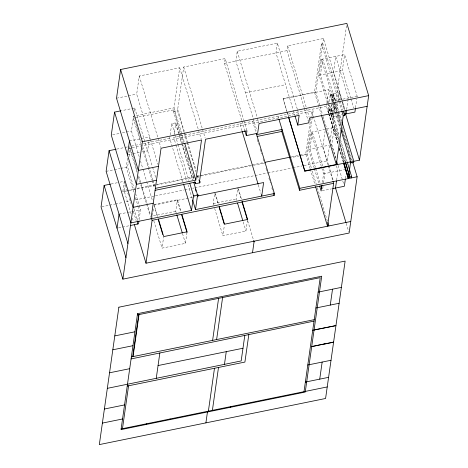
<?xml version="1.0" encoding="UTF-8"?>
<svg xmlns="http://www.w3.org/2000/svg" width="468" height="468" viewBox="0 0 468 468"><rect width="100%" height="100%" fill="white"/><g stroke="black" fill="none" stroke-linecap="round" stroke-linejoin="round"><path stroke-width="0.35" stroke-dasharray="2.34 1.75" d="M120.106 182.157L124.277 181.303L122.768 191.927L128.478 190.763M127.571 158.161L126.278 167.24L133.994 192.787M139.195 156.704L131.438 131.011L133.555 116.117L174.002 107.874L179.706 67.772L139.259 75.997L136.685 94.115L150.228 138.967M134.228 111.39L134.708 108.009L121.499 110.705M125.213 183.877L124.201 190.991L131.122 213.911M134.497 189.751L127.618 166.971L128.413 161.384M129.109 156.493L130.303 148.11L128.963 148.379M137.703 220.592L139.201 210.044L138.37 207.283M148.912 141.781L147.631 150.813L140.681 152.229M149.31 139.002L149.608 136.913L129.449 141.026M139.142 219.615L140.54 209.769L135.743 193.892M152.457 215.35L152.937 211.945M153.036 211.267L153.422 208.547M157.277 216.31L154.001 204.481L177.401 199.713L180.981 211.577M182.9 181.947L169.691 138.195L171.762 123.622L175.775 122.809L178.922 133.222M179.987 133.041L173.488 111.513L173.722 109.857L134.69 117.813M173.909 135.936L175.775 122.809M184 132.228L177.495 110.694L183.713 67.018L225.166 58.57L243.617 119.685M187.001 232.473L185.451 243.36L162.051 248.134L163.595 237.247M176.179 212.653L175.757 211.261L177.401 199.713M241.675 120.317L224.482 63.367L225.166 58.57M213.619 205.025L213.197 203.627L214.654 193.424M297.274 109.085L277.354 43.109L237.235 51.287L235.849 61.051L253.024 117.942M247.508 220.141L245.957 231.028L222.891 235.732L224.342 225.523M236.685 200.322L236.264 198.929L237.814 188.042L241.184 199.204M277.354 43.109L275.962 52.872L293.144 109.769M304.188 107.57L286.995 50.626L287.68 45.823L323.446 38.534L345.045 110.068M286.814 111.483L283.087 98.654L315.847 91.974M310.126 168.579L305.727 153.995L310.705 118.971M310.81 118.258L311.823 111.109L328.179 165.28M339.961 100.281L322.768 43.331L321.428 43.606L314.508 92.249L318.281 104.75M312.25 117.269L306.967 154.381L291.26 157.581M312.349 116.555L313.162 110.834L131.017 147.964M323.446 38.534L315.801 92.307L322.3 113.835M314.209 168.111L308.558 149.386L310.998 132.228L324.687 129.437M327.483 102.972L319.106 75.231L321.37 59.348L344.6 54.61L357.166 96.221L356.856 98.391M328.524 113.203L326.459 106.359L326.857 103.574M326.956 102.878L328.834 89.651L283.035 98.982M325.172 130.724L322.932 146.455L328.589 165.181M332.134 112.033L331.256 109.143L329.589 109.483L328.039 110.12L328.875 112.905M333.479 101.679L331.636 95.092L330.133 95.396L332.233 102.352M331.069 110.466L332.157 102.814M332.257 102.112L333.438 93.84L330.262 94.489L327.892 111.115L336.796 109.383L339.154 92.793L330.297 94.6M331.11 110.542L331.993 104.335M332.391 101.521L333.468 93.951M322.341 182.421L323.563 173.839L310.998 132.228M332.286 112.513L333.725 102.404M323.072 186.434L322.458 190.722L331.379 188.902M323.575 182.859L324.897 173.569L323.435 168.714M333.52 112.958L333.011 116.567L341.927 114.754M333.625 112.238L335.269 100.684L322.704 59.073L320.445 74.956L329.238 104.083M329.472 145.647L327.313 160.805L302.971 165.766M330.086 141.318L333.988 113.894M334.094 113.174L335.322 104.51L337.843 112.852M335.837 100.924L346.759 24.12M326.734 129.022L334.234 127.489L331.794 144.647L336.398 159.904M350.719 98.233L342.342 70.492L344.6 54.61M336.615 180.203L337.937 170.908L336.264 165.362M346.665 109.582L348.098 99.473M345.472 178.396L345.981 174.821M355.522 107.775L356.756 99.111M131.35 146.121L142.711 143.775M143.424 143.623L169.691 138.195M224.482 63.367L286.995 50.626M116.526 98.221L136.685 94.115M319.106 75.231L342.342 70.492M245.448 92.851L285.568 84.679M173.488 111.513L177.495 110.694M112.665 134.837L119.621 133.415M122.4 132.853L131.438 131.011M331.59 95.419L333.263 95.08L335.182 101.445M357.166 96.221L333.93 100.959L321.37 59.348M239.897 123.874L326.459 106.359M116.713 149.111L124.359 147.555M125.05 147.414L127.834 146.847M327.898 111.074L331.075 110.425M127.471 154.92L132.339 153.931M133.035 153.791L139.985 152.369M106.125 171.352L113.771 169.79M114.461 169.65L120.024 168.515M120.721 168.375L127.618 166.971M111.074 184L117.328 182.725M308.558 149.386L329.068 145.203M122.862 191.266L134.205 188.955M137.065 188.37L154.931 184.731M155.645 184.585L193.524 176.863M197.098 176.138L199.239 175.699M199.953 175.553L251.41 165.064M252.123 164.917L263.56 162.589M291.429 156.909L299.292 155.306M300.006 155.16L305.727 153.995M129.191 190.616L156.324 185.088M157.037 184.942L194.161 177.378M197.016 176.793L200.591 176.067M201.304 175.921L252.708 165.444M253.422 165.298L264.127 163.116M101.778 206.774L108.939 205.317M109.652 205.171L114.666 204.147M115.38 204.007L123.259 202.398M126.12 201.813L130.414 200.942M135.427 199.918L184.117 189.996M184.831 189.85L189.844 188.826M192.711 188.241L194.138 187.949M194.858 187.803L254.282 175.693M255.001 175.547L267.169 173.066M267.889 172.92L292.231 167.959M292.945 167.813L302.258 165.912M153.908 205.142L192.143 197.35M192.851 197.203L196.379 196.484M119.042 214.151L126.693 212.595M127.384 212.454L131.555 211.6M132.251 211.46L140.54 209.769M323.563 173.839L346.115 169.24M175.757 211.261L152.357 216.029L152.779 217.427M213.197 203.627L236.264 198.929M118.433 227.934L129.554 225.664M350.93 98.929L353.65 107.944M348.309 98.028L335.743 56.417L333.485 72.3L341.856 100.041M342.067 100.737L344.793 109.752M339.154 92.793L341.248 99.737M342.09 102.515L344.395 110.156M340.172 100.977L342.898 110.003M321.428 43.606L338.621 100.556M338.832 101.246L341.558 110.278M333.438 93.84L335.568 100.895M336.404 103.674L341.646 121.036M335.392 102.135L338.118 111.162M338.323 111.858L341.049 120.884M338.054 113.548L340.985 123.271M342.243 127.436L352.31 160.77M331.636 95.092L341.084 126.389M342.137 129.87L351.585 161.173M333.69 102.375L336.416 111.419M336.627 112.115L341.037 126.723M342.301 130.894L347.127 146.893M348.18 150.374L349.649 155.241M350.491 158.026L351.328 160.805M328.834 89.651L332.391 101.544M333.239 104.235L340.569 128.624M332.444 103.048L334.959 111.396M335.17 112.092L340.423 129.478M332.339 112.729L339.259 135.644M340.517 139.809L347.016 161.337M329.449 104.779L331.753 112.408M329.636 105.709L331.742 112.624M332.789 116.093L339.288 137.621M340.523 141.769L346.402 161.244M329.589 109.483L330.636 112.963M332.11 117.831L338.616 139.394M340.09 144.261L345.548 162.349M327.694 103.662L330.414 112.683M331.853 117.468L338.779 140.423M340.043 144.594L345.29 161.986M334.234 127.489L338.633 142.056M339.885 146.215L344.705 162.168M329.086 113.601L338.118 143.512M339.376 147.683L343.787 162.291M327.916 110.951L328.548 113.034M328.758 113.73L338.206 145.033M339.259 148.508L343.459 162.419M328.735 113.899L338.183 145.197M339.236 148.678L343.436 162.589M338.071 165.456L343.728 184.181M323.136 116.614L336.135 159.67M318.492 105.44L321.218 114.473M328.782 165.666L333.397 180.946M346.185 223.312L348.701 231.642M328.39 165.976L332.795 180.56M287.68 45.823L306.341 107.634M306.552 108.33L309.067 116.667M322.598 165.935L312.337 131.953L309.898 149.111L315.549 167.836M304.399 108.266L308.383 121.464M315.76 168.533L320.159 183.093M297.484 109.781L298.953 114.642M314.42 168.802L318.819 183.368M307.061 153.72L311.466 168.304M312.302 171.083L316.286 184.281M317.333 187.75L327.401 221.089M293.354 110.466L294.822 115.344M310.337 169.27L314.952 184.55M283.087 98.654L286.861 111.156M287.071 111.846L288.534 116.707M287.019 112.18L288.282 116.345M278.01 116.087L278.817 118.761M237.235 51.287L257.154 117.263M257.365 117.959L258.833 122.821M253.235 118.638L256.815 130.49M252.603 121.265L256.236 133.316M257.195 139.382L258.658 144.232M260.12 149.076L261.583 153.919M263.051 158.769L264.514 163.613M265.976 168.462L267.439 173.306M268.901 178.156L270.364 183M271.826 187.849L273.294 192.693M243.828 120.375L246.759 130.098M241.886 121.007L244.822 130.73M241.991 130.818L239.885 123.88L173.704 137.364L175.798 144.314M258.336 184.995L260.863 193.325M238.329 188.774L241.494 199.239M247.718 220.843L253.422 239.739M243.22 221.955L245.957 231.028M183.713 67.018L205.101 137.855M179.706 67.772L201.304 139.306M215.262 193.477L218.217 203.247M214.748 192.74L218.117 203.908M214.677 208.512L222.891 235.732M177.676 109.453L187.528 142.096M187.738 142.793L196.127 170.568M197.595 175.43L198.853 179.601M184.205 132.918L186.931 141.95M187.141 142.641L195.952 171.809M197.209 175.98L198.256 179.449M174.002 107.874L184.486 142.6M173.722 109.857L180.642 132.777M180.853 133.474L183.579 142.5M185.252 148.058L186.094 150.836M188.189 157.78L189.025 160.559M190.494 165.42L191.962 170.282M193.43 175.143L194.273 177.922M180.198 133.737L194.033 179.572M179.127 133.918L181.853 142.945M182.064 143.641L192.968 179.753M175.635 123.798L181.502 143.243M181.713 143.939L192.406 179.361M171.762 123.622L177.846 143.764M178.051 144.46L188.955 180.572M176.009 145.004L186.703 180.426M187.96 184.591L192.366 199.175M177.308 200.374L180.677 211.542M139.259 75.997L160.857 147.531M182.502 233.59L185.451 243.36M150.433 139.651L157.868 164.286M134.708 108.009L152.381 166.549M152.586 167.234L155.686 177.501M133.555 116.117L141.523 142.512M142.781 146.677L152.843 180.01M153.054 180.706L154.732 186.264M133.269 118.106L141.032 143.799M142.29 147.97L151.93 179.911M152.141 180.607L154.446 188.247M154.001 204.481L157.581 216.345M140.453 160.875L142.758 168.509M142.968 169.205L146.531 181.011M146.741 181.707L152.615 201.152M153.832 220.914L162.051 248.134M130.303 148.11L137.428 171.721M138.686 175.886L150.433 214.783M129.221 146.56L136.978 172.259M138.446 177.12L146.414 203.51M146.624 204.206L150.398 216.707M135.451 197.619L138.159 206.593M133.953 208.646L137.498 220.381M124.277 181.303L128.659 195.805M129.49 198.567L130.946 203.399M133.45 211.682L136.159 220.656M132.38 218.076L133.427 221.551"/><path stroke-width="0.7" d="M110.378 184.14L104.118 185.416L101.059 206.92L122.868 279.15L349.122 233.035L357.131 176.74L352.936 162.852M116.017 149.251L109.062 150.673L106.125 171.352L127.928 243.576M120.802 110.846L114.549 112.121L111.279 135.117L133.082 207.347L153.241 203.235M340.996 129.928L350.631 161.957L359.488 160.155L368.673 95.63L346.864 23.4L120.609 69.516L116.526 98.221L138.335 170.451L158.488 166.339M117.041 228.214L119.042 214.151M127.471 154.92L129.449 141.026M122.868 279.15L142.418 141.745L120.609 69.516M137.2 224.108L137.604 221.294M138.938 221.025L138.54 223.833L130.25 225.523M109.062 150.673L130.87 222.897L151.029 218.79L161.068 148.221L201.515 140.002L195.811 180.098L155.358 188.347M122.47 428.67L128.571 385.784M132.713 356.669L138.692 314.642M350.766 221.487L146.004 263.221L152.106 220.334L151.48 218.252M133.047 356.598L139.025 314.572M146.613 424.394L146.706 423.727M156.254 378.29L159.851 352.977M151.029 218.79L191.494 210.424L193.571 195.852L189.797 183.351M199.064 180.291L199.479 181.683L200.152 181.543L199.971 182.789L195.291 183.743L195.53 182.087L155.078 190.33M256.236 133.304L274.406 193.5L195.507 209.594L197.584 195.033L193.805 182.532M199.304 182.924L205.516 139.242L246.969 130.794L246.291 135.591L257.657 133.275L259.044 123.517L299.157 115.339L297.771 125.102L308.804 122.85L309.483 118.053L367.152 106.3M198.11 195.893L198.251 194.899L193.571 195.852M170.013 419.62L170.106 418.959M212.612 340.382L218.591 298.356M216.62 339.563L222.598 297.537M205.902 422.879L207.546 411.331M208.383 411.156L214.484 368.275M212.396 410.342L218.497 367.456M224.453 364.391L226.26 351.655M230.519 407.289L230.613 406.628M252.509 252.726L254.153 241.178M244.805 335.421L241.172 360.939L107.33 388.346M248.818 334.591L244.904 362.074L127.232 386.059M333.005 181.251L333.631 183.333L299.532 190.289L281.765 131.432L282.046 129.466L256.639 134.644M152.106 220.334L274.125 195.466L274.412 193.489M299.532 190.289L299.812 188.317L279.016 119.434M299.812 188.317L348.268 178.589L350.643 161.875L304.844 171.212L288.744 117.404M321.937 185.275L321.124 190.997L319.656 186.141M332.186 113.233L331.672 116.842L330.624 113.373M303.995 391.669L320.217 277.641L137.352 314.917M333.631 183.333L327.53 226.219L315.578 186.633M304.89 170.879L336.316 164.473L343.237 115.83L341.769 110.969M343.237 115.83L344.571 115.561L345.255 110.764M335.498 188.066L336.515 180.917M346.045 113.911L346.56 110.302M345.372 179.109L344.354 186.258L332.754 188.627M355.417 108.494L354.908 112.104L344.676 114.192M319.732 379.144L322.159 362.068M311.694 346.653L324.751 343.869M330.273 305.072L332.532 289.189M343.998 162.987L348.408 177.594L349.912 177.284L345.548 162.349M351.445 177.939L351.632 176.617L347.227 162.033M131.093 358.927L314.034 321.106M142.418 141.745L368.673 95.63M257.067 136.469L281.765 131.432M156.511 180.239L136.358 184.345L114.549 112.121M264.987 162.297L290.002 157.195M349.959 176.957L351.632 176.617M357.131 176.74L348.268 178.589L343.647 163.285M318.158 292.12L341.388 287.381M114.795 335.901L134.954 331.789M315.894 308.002L339.13 303.264M112.817 349.795L132.976 345.688M131.373 356.938L314.239 319.667M312.729 330.256L335.954 325.605L314.069 329.981M109.547 372.797L129.706 368.685M158.067 365.555L242.98 348.245M311.711 346.531L333.608 342.067M324.728 344.038L333.585 342.231M307.786 364.999L331.022 360.266M104.393 409.026L124.546 404.919M102.393 423.09L122.546 418.983M328.594 377.337L305.358 382.075L306.692 381.812M121.13 428.945L327.226 386.937M345.442 113.625L359.488 160.155M343.313 111.396L344.571 115.561M341.856 121.727L353.808 161.314L353.632 162.554L351.959 162.893L352.006 162.56L350.503 162.87L350.082 161.478M331.964 113.104L332.379 114.49M345.501 162.677L349.912 177.284M343.67 163.116L348.291 178.419M336.556 161.062L337.603 164.531M321.428 115.163L336.316 164.473M335.492 187.89L345.975 222.616M320.995 185.866L321.832 188.645M327.822 222.475L328.869 225.95M295.033 116.041L297.771 125.102M288.487 117.041L304.844 171.212M273.499 193.389L274.125 195.466M244.822 130.73L246.291 135.591M242.19 131.514L258.137 184.298M261.284 194.711L261.7 196.104L263.63 182.538L197.438 196.028L197.022 194.635M242.126 201.334L247.601 219.48L224.535 224.184L219.27 206.733M242.026 201.995L247.297 219.445M253.633 240.441L254.06 241.839M237.533 203.112L242.798 220.563M219.17 207.394L221.282 214.373M221.703 215.771L224.231 224.143M184.696 143.29L195.811 180.098M194.665 181.66L195.291 183.743M195.343 189.084L195.975 191.166M192.576 199.871L195.507 209.594M183.526 184.035L191.494 210.424M181.824 214.367L187.095 231.812L163.695 236.58L158.424 219.135M181.52 214.332L187.001 232.473M176.81 214.748L182.292 232.894M158.33 219.796L162.753 234.45M134.263 224.33L146.004 263.221M104.118 185.416L125.927 257.64M118.878 307.195L99.327 444.6L325.582 398.484L345.132 261.08L118.878 307.195M137.528 313.671L121.036 429.606L305.235 392.061L321.715 276.214L137.528 313.671"/></g></svg>
